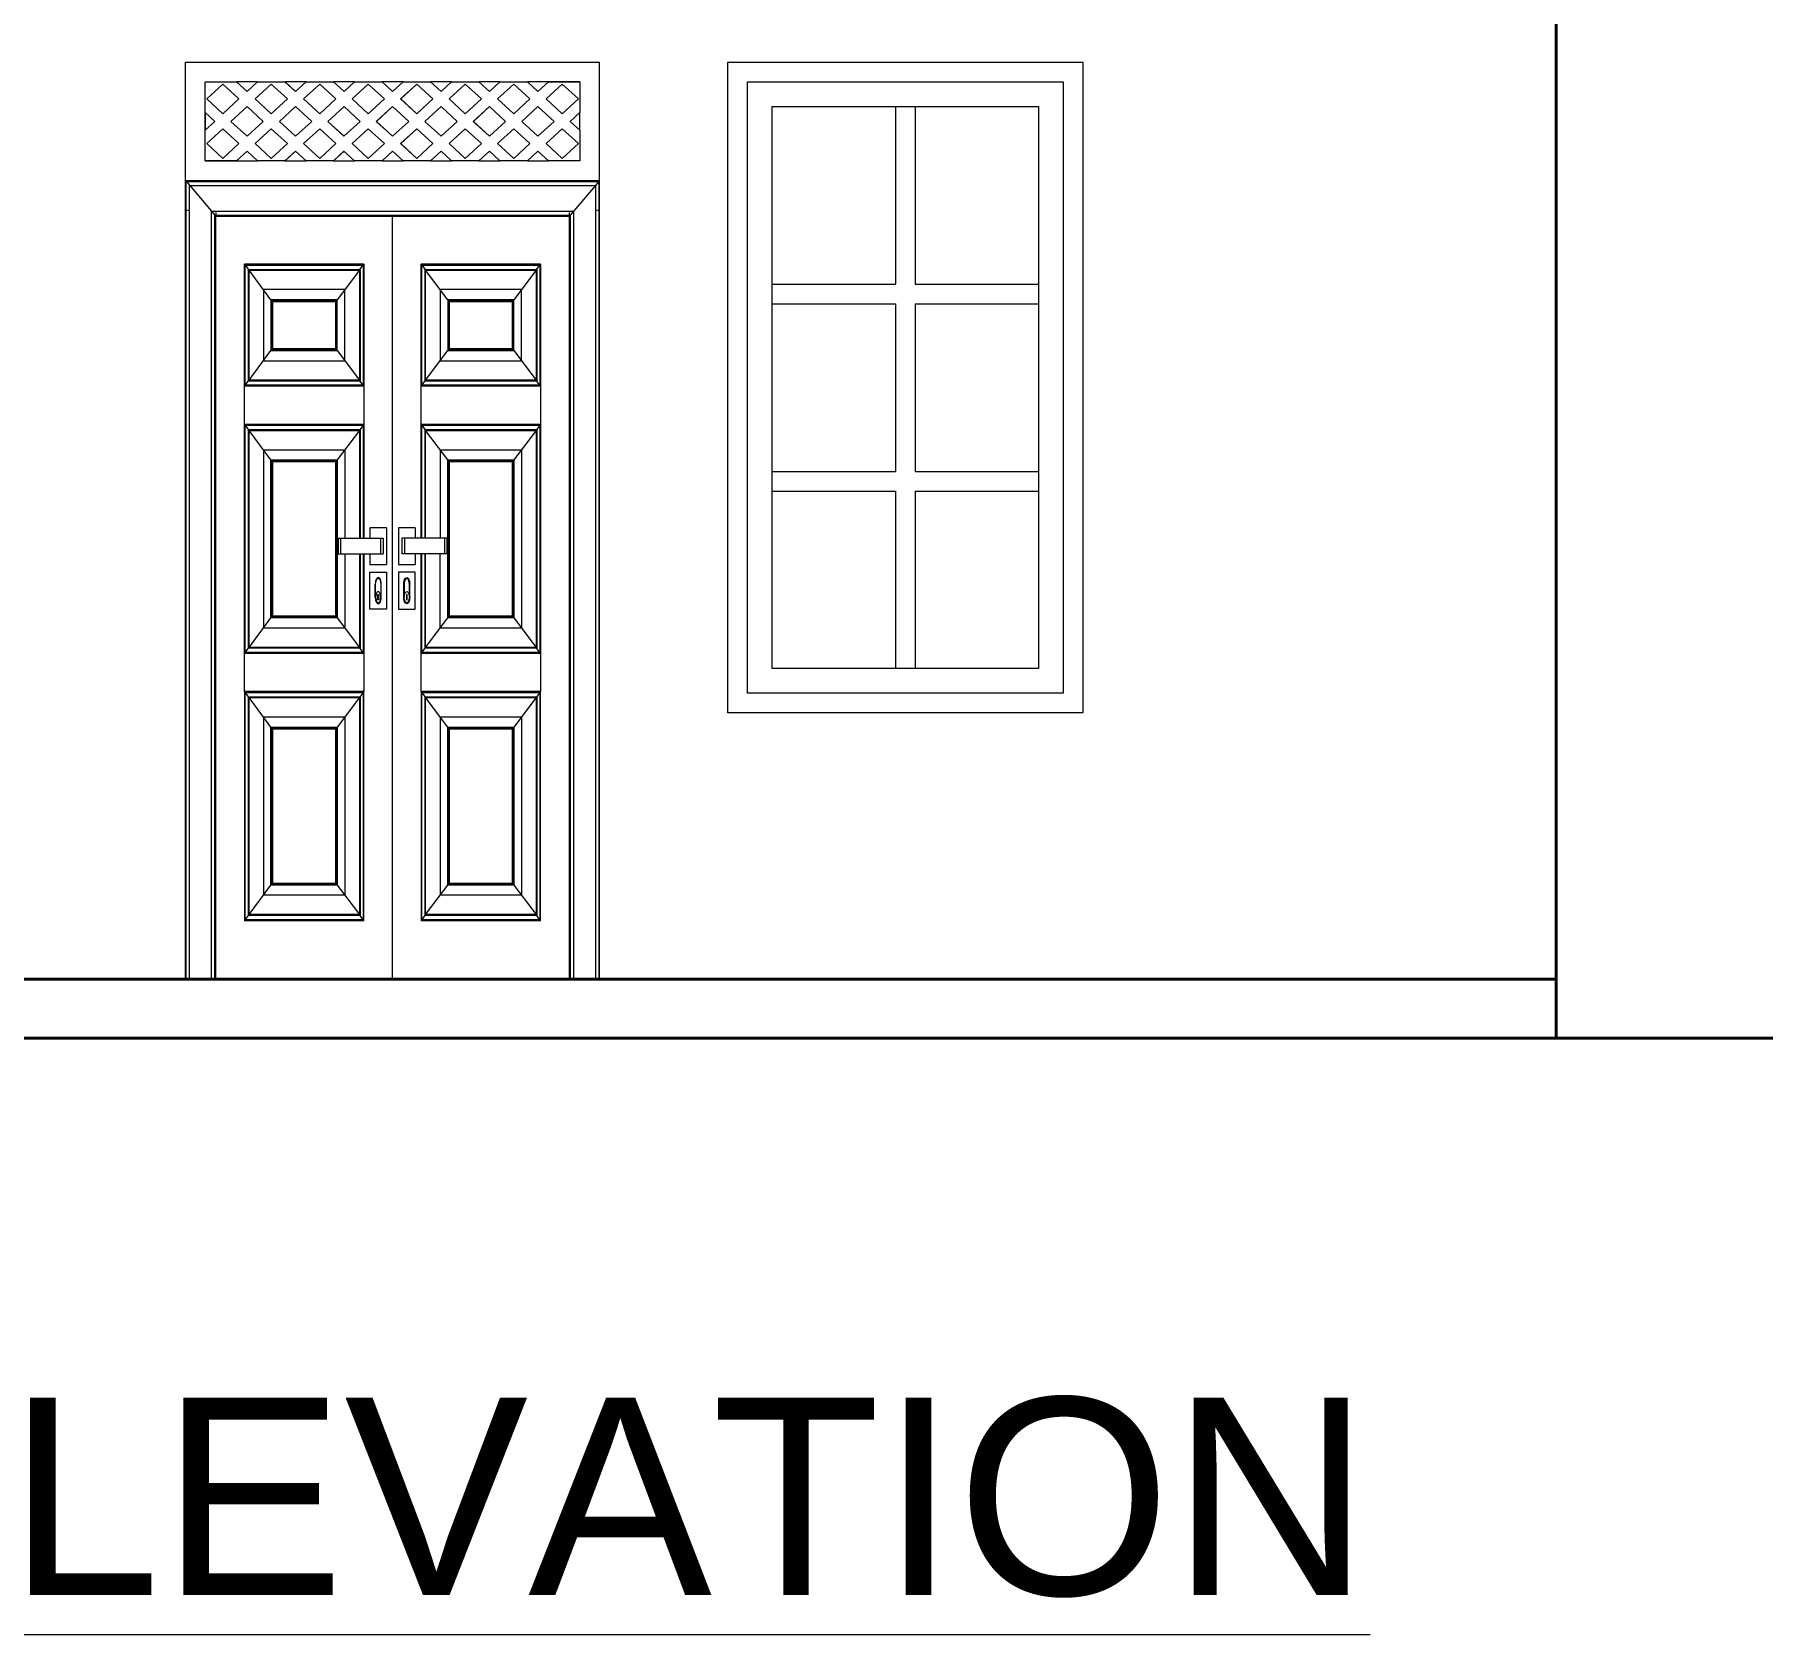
# Model space of a CAD drawing. Header units: inches. Extents: x 141029 to 166402, y -23568 to -18036.
# Drawn here: x 166135.3 to 166310.5, y -22582.4 to -22420.2 of the extents above; entities that cross this region are included whole.
import ezdxf

# ---------------------------------------------------------------- set-up
doc = ezdxf.new("R2010")
doc.units = ezdxf.units.IN
doc.header["$LTSCALE"] = 0.5
doc.header["$MEASUREMENT"] = 0
for name, color, linetype, lineweight in [('F-FURNITURE', 30, 'Continuous', 13), ('HACTH', 253, 'Continuous', 9), ('Text-100.w', 254, 'Continuous', 9), ('wall', 1, 'Continuous', 40), ('wall light', 6, 'Continuous', 25), ('window', 4, 'Continuous', 13)]:
    doc.layers.add(name, color=color, linetype=linetype, lineweight=lineweight)
doc.styles.add('arial', font='arial.ttf')

msp = doc.modelspace()

# ---------------------------------------------------------------- linework, layer by layer
at = {"layer": 'F-FURNITURE'}
for p, q in [((166150.6, -22515.97), (166150.6, -22422.97)), ((166150.6, -22422.97), (166192.6, -22422.97)), ((166192.6, -22515.97), (166192.6, -22422.97)), ((166152.6, -22428.07), (166152.6, -22424.97)), ((166152.6, -22424.97), (166155.79, -22424.97)), ((166152.76, -22426.7), (166154.4, -22425.19)), ((166152.76, -22426.7), (166154.4, -22425.2)), ((166154.4, -22425.19), (166156.03, -22426.7)), ((166156.85, -22425.95), (166155.79, -22424.97)), ((166155.79, -22424.97), (166155.79, -22424.97)), ((166156.86, -22425.95), (166155.79, -22424.97)), ((166157.92, -22424.97), (166155.79, -22424.97)), ((166157.92, -22424.97), (166156.85, -22425.95)), ((166157.67, -22426.7), (166159.31, -22425.19)), ((166157.68, -22426.7), (166159.31, -22425.2)), ((166157.92, -22424.97), (166160.7, -22424.97)), ((166159.31, -22425.19), (166160.95, -22426.7)), ((166161.77, -22425.95), (166160.7, -22424.97)), ((166160.7, -22424.97), (166160.71, -22424.97)), ((166161.77, -22425.95), (166160.71, -22424.97)), ((166162.83, -22424.97), (166160.71, -22424.97)), ((166162.83, -22424.97), (166161.77, -22425.95)), ((166162.59, -22426.7), (166164.23, -22425.19)), ((166162.59, -22426.7), (166164.23, -22425.2)), ((166162.83, -22424.97), (166165.62, -22424.97)), ((166164.23, -22425.19), (166165.87, -22426.7)), ((166166.69, -22425.95), (166165.62, -22424.97)), ((166165.62, -22424.97), (166165.63, -22424.97)), ((166166.69, -22425.95), (166165.63, -22424.97)), ((166167.75, -22424.97), (166165.63, -22424.97)), ((166167.75, -22424.97), (166166.69, -22425.95)), ((166167.5, -22426.7), (166169.14, -22425.19)), ((166167.51, -22426.7), (166169.15, -22425.2)), ((166167.75, -22424.97), (166170.54, -22424.97)), ((166169.14, -22425.19), (166170.78, -22426.7)), ((166171.6, -22425.95), (166170.54, -22424.97)), ((166170.54, -22424.97), (166170.54, -22424.97)), ((166171.6, -22425.95), (166170.54, -22424.97)), ((166172.67, -22424.97), (166170.54, -22424.97)), ((166172.67, -22424.97), (166171.6, -22425.95)), ((166172.42, -22426.7), (166174.06, -22425.19)), ((166172.43, -22426.7), (166174.06, -22425.2)), ((166172.67, -22424.97), (166175.45, -22424.97)), ((166174.06, -22425.19), (166175.7, -22426.7)), ((166176.52, -22425.95), (166175.45, -22424.97)), ((166175.45, -22424.97), (166175.46, -22424.97)), ((166176.52, -22425.95), (166175.46, -22424.97)), ((166177.58, -22424.97), (166175.46, -22424.97)), ((166177.58, -22424.97), (166176.52, -22425.95)), ((166177.34, -22426.7), (166178.98, -22425.19)), ((166177.34, -22426.7), (166178.98, -22425.2)), ((166177.58, -22424.97), (166180.37, -22424.97)), ((166178.98, -22425.19), (166180.61, -22426.7)), ((166181.43, -22425.95), (166180.37, -22424.97)), ((166181.44, -22425.95), (166180.37, -22424.97)), ((166180.37, -22424.97), (166180.37, -22424.97)), ((166182.5, -22424.97), (166180.37, -22424.97)), ((166182.5, -22424.97), (166181.43, -22425.95)), ((166182.25, -22426.7), (166183.89, -22425.2)), ((166182.26, -22426.7), (166183.89, -22425.2)), ((166182.5, -22424.97), (166185.28, -22424.97)), ((166183.89, -22425.2), (166185.53, -22426.7)), ((166186.35, -22425.95), (166185.28, -22424.97)), ((166185.28, -22424.97), (166185.29, -22424.97)), ((166186.35, -22425.95), (166185.29, -22424.97)), ((166187.41, -22424.97), (166185.29, -22424.97)), ((166187.41, -22424.97), (166186.35, -22425.95)), ((166187.17, -22426.7), (166188.81, -22425.2)), ((166187.17, -22426.7), (166188.81, -22425.2)), ((166187.41, -22424.97), (166187.42, -22424.97)), ((166187.42, -22424.97), (166190.6, -22424.97)), ((166190.6, -22424.97), (166187.42, -22424.97)), ((166188.81, -22425.2), (166190.45, -22426.7)), ((166190.6, -22424.97), (166190.6, -22428.07)), ((166190.6, -22424.97), (166190.6, -22424.97)), ((166154.4, -22428.21), (166152.76, -22426.7)), ((166152.76, -22426.7), (166152.76, -22426.7)), ((166154.4, -22428.21), (166152.76, -22426.7)), ((166156.03, -22426.7), (166154.4, -22428.21)), ((166155.21, -22428.97), (166156.85, -22427.46)), ((166155.22, -22428.97), (166156.86, -22427.46)), ((166156.85, -22427.46), (166158.49, -22428.97)), ((166159.31, -22428.21), (166157.67, -22426.7)), ((166157.67, -22426.7), (166157.68, -22426.7)), ((166159.31, -22428.21), (166157.68, -22426.7)), ((166160.95, -22426.7), (166159.31, -22428.21)), ((166160.13, -22428.97), (166161.77, -22427.46)), ((166160.14, -22428.97), (166161.77, -22427.46)), ((166161.77, -22427.46), (166163.41, -22428.97)), ((166164.23, -22428.21), (166162.59, -22426.7)), ((166164.23, -22428.21), (166162.59, -22426.7)), ((166162.59, -22426.7), (166162.59, -22426.7)), ((166165.87, -22426.7), (166164.23, -22428.21)), ((166165.05, -22428.97), (166166.69, -22427.46)), ((166165.05, -22428.97), (166166.69, -22427.46)), ((166166.69, -22427.46), (166168.32, -22428.97)), ((166169.14, -22428.21), (166167.5, -22426.7)), ((166167.5, -22426.7), (166167.51, -22426.7)), ((166169.15, -22428.21), (166167.51, -22426.7)), ((166170.78, -22426.7), (166169.14, -22428.21)), ((166169.96, -22428.97), (166171.6, -22427.46)), ((166169.97, -22428.97), (166171.6, -22427.46)), ((166171.6, -22427.46), (166173.24, -22428.97)), ((166174.06, -22428.21), (166172.42, -22426.7)), ((166172.42, -22426.7), (166172.43, -22426.7)), ((166174.06, -22428.21), (166172.43, -22426.7)), ((166175.7, -22426.7), (166174.06, -22428.21)), ((166174.88, -22428.97), (166176.52, -22427.46)), ((166174.88, -22428.97), (166176.52, -22427.46)), ((166176.52, -22427.46), (166178.16, -22428.97)), ((166178.97, -22428.21), (166177.34, -22426.7)), ((166178.98, -22428.21), (166177.34, -22426.7)), ((166177.34, -22426.7), (166177.34, -22426.7)), ((166180.61, -22426.7), (166178.97, -22428.21)), ((166179.79, -22428.97), (166181.43, -22427.46)), ((166179.8, -22428.97), (166181.44, -22427.46)), ((166181.43, -22427.46), (166183.07, -22428.97)), ((166183.89, -22428.21), (166182.25, -22426.7)), ((166182.25, -22426.7), (166182.26, -22426.7)), ((166183.89, -22428.21), (166182.26, -22426.7)), ((166185.53, -22426.7), (166183.89, -22428.21)), ((166184.71, -22428.97), (166186.35, -22427.46)), ((166184.72, -22428.97), (166186.35, -22427.46)), ((166186.35, -22427.46), (166187.99, -22428.97)), ((166188.81, -22428.21), (166187.17, -22426.7)), ((166187.17, -22426.7), (166187.17, -22426.7)), ((166188.81, -22428.21), (166187.17, -22426.7)), ((166190.45, -22426.7), (166188.81, -22428.21)), ((166152.6, -22432.96), (166152.6, -22428.07)), ((166152.6, -22428.07), (166153.58, -22428.97)), ((166153.58, -22428.97), (166152.6, -22429.86)), ((166152.62, -22428.09), (166152.62, -22429.84)), ((166156.85, -22430.47), (166155.21, -22428.97)), ((166155.21, -22428.97), (166155.22, -22428.97)), ((166156.86, -22430.47), (166155.22, -22428.97)), ((166158.49, -22428.97), (166156.85, -22430.47)), ((166161.77, -22430.47), (166160.13, -22428.97)), ((166160.13, -22428.97), (166160.14, -22428.97)), ((166161.77, -22430.47), (166160.14, -22428.97)), ((166163.41, -22428.97), (166161.77, -22430.47)), ((166166.68, -22430.48), (166165.05, -22428.97)), ((166165.05, -22428.97), (166165.05, -22428.97)), ((166166.69, -22430.47), (166165.05, -22428.97)), ((166168.32, -22428.97), (166166.68, -22430.48)), ((166171.6, -22430.48), (166169.96, -22428.97)), ((166169.96, -22428.97), (166169.97, -22428.97)), ((166171.6, -22430.47), (166169.97, -22428.97)), ((166173.24, -22428.97), (166171.6, -22430.48)), ((166176.52, -22430.48), (166174.88, -22428.97)), ((166174.88, -22428.97), (166174.88, -22428.97)), ((166176.52, -22430.47), (166174.88, -22428.97)), ((166178.16, -22428.97), (166176.52, -22430.48)), ((166181.43, -22430.48), (166179.79, -22428.97)), ((166179.79, -22428.97), (166179.8, -22428.97)), ((166181.44, -22430.47), (166179.8, -22428.97)), ((166183.07, -22428.97), (166181.43, -22430.48)), ((166186.35, -22430.48), (166184.71, -22428.97)), ((166184.71, -22428.97), (166184.72, -22428.97)), ((166186.35, -22430.47), (166184.72, -22428.97)), ((166187.99, -22428.97), (166186.35, -22430.48)), ((166189.63, -22428.97), (166190.6, -22428.07)), ((166189.63, -22428.97), (166190.6, -22428.08)), ((166190.6, -22429.87), (166189.63, -22428.97)), ((166190.6, -22429.86), (166189.63, -22428.97)), ((166189.63, -22428.97), (166189.63, -22428.97)), ((166190.6, -22428.08), (166190.6, -22428.07)), ((166190.6, -22429.86), (166190.6, -22428.08)), ((166152.76, -22431.23), (166154.4, -22429.72)), ((166152.76, -22431.23), (166154.4, -22429.72)), ((166154.39, -22432.74), (166152.76, -22431.23)), ((166154.4, -22432.73), (166152.76, -22431.23)), ((166152.76, -22431.23), (166152.76, -22431.23)), ((166156.03, -22431.23), (166154.39, -22432.74)), ((166154.4, -22429.72), (166156.03, -22431.23)), ((166157.67, -22431.23), (166159.31, -22429.72)), ((166159.31, -22432.74), (166157.67, -22431.23)), ((166157.67, -22431.23), (166157.68, -22431.23)), ((166157.68, -22431.23), (166159.31, -22429.72)), ((166159.31, -22432.74), (166157.68, -22431.23)), ((166159.31, -22429.72), (166160.95, -22431.23)), ((166160.95, -22431.23), (166159.31, -22432.74)), ((166162.59, -22431.23), (166164.23, -22429.72)), ((166162.59, -22431.23), (166164.23, -22429.72)), ((166164.23, -22432.74), (166162.59, -22431.23)), ((166164.23, -22432.74), (166162.59, -22431.23)), ((166162.59, -22431.23), (166162.59, -22431.23)), ((166164.23, -22429.72), (166165.87, -22431.23)), ((166165.87, -22431.23), (166164.23, -22432.74)), ((166167.5, -22431.23), (166169.14, -22429.72)), ((166169.14, -22432.74), (166167.5, -22431.23)), ((166167.5, -22431.23), (166167.51, -22431.23)), ((166167.51, -22431.23), (166169.15, -22429.72)), ((166169.15, -22432.74), (166167.51, -22431.23)), ((166169.14, -22429.72), (166170.78, -22431.23)), ((166170.78, -22431.23), (166169.14, -22432.74)), ((166172.42, -22431.23), (166174.06, -22429.72)), ((166174.06, -22432.74), (166172.42, -22431.23)), ((166172.42, -22431.23), (166172.43, -22431.23)), ((166172.43, -22431.23), (166174.06, -22429.72)), ((166174.06, -22432.74), (166172.43, -22431.23)), ((166174.06, -22429.72), (166175.7, -22431.23)), ((166175.7, -22431.23), (166174.06, -22432.74)), ((166177.34, -22431.23), (166178.97, -22429.72)), ((166177.34, -22431.23), (166178.98, -22429.72)), ((166178.97, -22432.74), (166177.34, -22431.23)), ((166177.34, -22431.23), (166177.34, -22431.23)), ((166178.98, -22432.74), (166177.34, -22431.23)), ((166178.97, -22429.72), (166180.61, -22431.23)), ((166180.61, -22431.23), (166178.97, -22432.74)), ((166182.25, -22431.23), (166183.89, -22429.72)), ((166183.89, -22432.74), (166182.25, -22431.23)), ((166182.25, -22431.23), (166182.26, -22431.23)), ((166182.26, -22431.23), (166183.89, -22429.72)), ((166183.89, -22432.74), (166182.26, -22431.23)), ((166183.89, -22429.72), (166185.53, -22431.23)), ((166185.53, -22431.23), (166183.89, -22432.74)), ((166187.17, -22431.23), (166188.81, -22429.72)), ((166187.17, -22431.23), (166188.81, -22429.72)), ((166188.81, -22432.74), (166187.17, -22431.23)), ((166188.81, -22432.74), (166187.17, -22431.23)), ((166187.17, -22431.23), (166187.17, -22431.23)), ((166188.81, -22429.72), (166190.45, -22431.23)), ((166190.45, -22431.23), (166188.81, -22432.74)), ((166190.6, -22429.87), (166190.6, -22429.86)), ((166190.6, -22429.87), (166190.6, -22432.97)), ((166152.6, -22432.96), (166152.6, -22432.97)), ((166155.79, -22432.96), (166152.6, -22432.96)), ((166152.6, -22432.97), (166152.62, -22432.97)), ((166152.62, -22432.96), (166152.62, -22432.97)), ((166152.62, -22432.97), (166155.79, -22432.96)), ((166155.79, -22432.96), (166156.85, -22431.98)), ((166155.79, -22432.96), (166156.86, -22431.99)), ((166155.79, -22432.96), (166155.79, -22432.96)), ((166155.79, -22432.96), (166157.92, -22432.96)), ((166156.85, -22431.98), (166157.92, -22432.96)), ((166160.7, -22432.96), (166157.92, -22432.96)), ((166160.7, -22432.96), (166161.77, -22431.98)), ((166160.7, -22432.96), (166160.71, -22432.96)), ((166160.71, -22432.96), (166161.77, -22431.99)), ((166160.71, -22432.96), (166162.83, -22432.96)), ((166161.77, -22431.98), (166162.83, -22432.96)), ((166165.62, -22432.96), (166162.83, -22432.96)), ((166165.62, -22432.96), (166166.68, -22431.98)), ((166165.63, -22432.96), (166165.62, -22432.96)), ((166165.63, -22432.96), (166166.69, -22431.99)), ((166165.63, -22432.96), (166167.75, -22432.97)), ((166166.68, -22431.98), (166167.75, -22432.97)), ((166170.54, -22432.97), (166167.75, -22432.97)), ((166170.54, -22432.97), (166171.6, -22431.98)), ((166170.54, -22432.97), (166171.6, -22431.99)), ((166170.54, -22432.97), (166170.54, -22432.97)), ((166170.54, -22432.97), (166172.67, -22432.97)), ((166171.6, -22431.98), (166172.67, -22432.97)), ((166175.45, -22432.97), (166172.67, -22432.97)), ((166175.45, -22432.97), (166176.52, -22431.98)), ((166175.46, -22432.97), (166175.45, -22432.97)), ((166175.46, -22432.97), (166176.52, -22431.99)), ((166175.46, -22432.97), (166177.58, -22432.97)), ((166176.52, -22431.98), (166177.58, -22432.97)), ((166180.37, -22432.97), (166177.58, -22432.97)), ((166180.37, -22432.97), (166181.43, -22431.98)), ((166180.37, -22432.97), (166181.44, -22431.99)), ((166180.37, -22432.97), (166180.37, -22432.97)), ((166180.37, -22432.97), (166182.5, -22432.97)), ((166181.43, -22431.98), (166182.5, -22432.97)), ((166185.28, -22432.97), (166182.5, -22432.97)), ((166185.28, -22432.97), (166186.35, -22431.99)), ((166185.29, -22432.97), (166185.28, -22432.97)), ((166185.29, -22432.97), (166186.35, -22431.99)), ((166185.29, -22432.97), (166187.41, -22432.97)), ((166186.35, -22431.99), (166187.41, -22432.97)), ((166190.6, -22432.97), (166187.41, -22432.97)), ((166150.6, -22434.97), (166192.6, -22434.97)), ((166150.67, -22515.97), (166150.67, -22435.04)), ((166150.67, -22435.04), (166192.54, -22435.04)), ((166150.67, -22435.04), (166153.6, -22438.47)), ((166150.69, -22435.07), (166192.52, -22435.07)), ((166150.69, -22437.97), (166150.69, -22435.07)), ((166151.03, -22515.97), (166151.03, -22435.47)), ((166151.03, -22435.47), (166192.17, -22435.47)), ((166192.54, -22435.04), (166189.6, -22438.47)), ((166192.17, -22435.47), (166192.17, -22515.97)), ((166192.52, -22435.07), (166192.52, -22515.97)), ((166192.54, -22435.04), (166192.54, -22515.97)), ((166150.69, -22437.97), (166150.74, -22437.97)), ((166150.69, -22515.97), (166150.69, -22437.97)), ((166150.78, -22437.97), (166150.83, -22437.97)), ((166150.88, -22437.97), (166150.98, -22437.97)), ((166153.26, -22515.97), (166153.26, -22438.07)), ((166153.26, -22438.07), (166189.94, -22438.07)), ((166153.69, -22438.07), (166153.69, -22438.12)), ((166153.69, -22438.17), (166153.69, -22438.22)), ((166153.69, -22438.27), (166153.69, -22438.35)), ((166153.69, -22438.38), (166153.69, -22438.47)), ((166189.52, -22438.07), (166189.52, -22438.12)), ((166189.52, -22438.17), (166189.52, -22438.22)), ((166189.52, -22438.27), (166189.52, -22438.35)), ((166189.52, -22438.38), (166189.52, -22438.47)), ((166189.94, -22438.07), (166189.94, -22515.97)), ((166192.17, -22437.97), (166192.27, -22437.97)), ((166192.32, -22437.97), (166192.37, -22437.97)), ((166192.42, -22437.97), (166192.49, -22437.97)), ((166153.6, -22515.97), (166153.6, -22438.47)), ((166153.6, -22438.47), (166189.6, -22438.47)), ((166153.69, -22515.97), (166153.69, -22438.57)), ((166153.69, -22438.57), (166189.52, -22438.57)), ((166171.6, -22515.97), (166171.6, -22438.57)), ((166189.52, -22438.57), (166189.52, -22515.97)), ((166189.6, -22438.47), (166189.6, -22515.97)), ((166156.58, -22482.94), (166156.58, -22443.46)), ((166168.71, -22443.46), (166156.58, -22443.46)), ((166156.66, -22455.73), (166156.66, -22443.57)), ((166156.66, -22443.57), (166168.63, -22443.57)), ((166156.66, -22443.57), (166156.99, -22444.01)), ((166168.3, -22444.01), (166168.63, -22443.57)), ((166168.63, -22443.57), (166168.63, -22455.73)), ((166168.71, -22443.46), (166168.71, -22471.24)), ((166174.5, -22471.24), (166174.5, -22443.46)), ((166186.62, -22443.46), (166174.5, -22443.46)), ((166174.57, -22455.73), (166174.57, -22443.57)), ((166174.57, -22443.57), (166186.54, -22443.57)), ((166174.57, -22443.57), (166174.9, -22444.01)), ((166186.21, -22444.01), (166186.54, -22443.57)), ((166186.54, -22443.57), (166186.54, -22455.73)), ((166186.62, -22443.46), (166186.62, -22482.94)), ((166156.99, -22455.29), (166156.99, -22444.01)), ((166156.99, -22444.01), (166168.3, -22444.01)), ((166157.05, -22455.21), (166157.05, -22444.08)), ((166157.05, -22444.08), (166168.24, -22444.08)), ((166159.28, -22447.07), (166157.05, -22444.08)), ((166168.24, -22444.08), (166166, -22447.07)), ((166168.24, -22444.08), (166168.24, -22455.21)), ((166168.3, -22444.01), (166168.3, -22455.29)), ((166168.32, -22443.98), (166168.32, -22455.32)), ((166174.9, -22455.29), (166174.9, -22444.01)), ((166174.9, -22444.01), (166186.21, -22444.01)), ((166174.96, -22455.21), (166174.96, -22444.08)), ((166174.96, -22444.08), (166186.16, -22444.08)), ((166177.2, -22447.07), (166174.96, -22444.08)), ((166186.16, -22444.08), (166183.92, -22447.07)), ((166186.16, -22444.08), (166186.16, -22455.21)), ((166186.21, -22444.01), (166186.21, -22455.29)), ((166186.23, -22443.98), (166186.23, -22455.32)), ((166166.77, -22446.04), (166158.51, -22446.04)), ((166158.51, -22446.04), (166158.51, -22453.25)), ((166166, -22447.07), (166159.28, -22447.07)), ((166159.28, -22447.07), (166159.28, -22452.22)), ((166159.36, -22447.17), (166159.36, -22452.12)), ((166165.93, -22447.17), (166159.36, -22447.17)), ((166165.93, -22452.12), (166165.93, -22447.17)), ((166166, -22452.22), (166166, -22447.07)), ((166166.77, -22453.25), (166166.77, -22446.04)), ((166184.69, -22446.04), (166176.43, -22446.04)), ((166176.43, -22446.04), (166176.43, -22453.25)), ((166183.92, -22447.07), (166177.2, -22447.07)), ((166177.2, -22447.07), (166177.2, -22452.22)), ((166177.28, -22447.17), (166177.28, -22452.12)), ((166183.84, -22447.17), (166177.28, -22447.17)), ((166183.84, -22452.12), (166183.84, -22447.17)), ((166183.92, -22452.22), (166183.92, -22447.07)), ((166184.69, -22453.25), (166184.69, -22446.04)), ((166159.44, -22447.28), (166159.44, -22452.02)), ((166165.85, -22447.28), (166159.44, -22447.28)), ((166165.85, -22452.02), (166165.85, -22447.28)), ((166177.35, -22447.28), (166177.35, -22452.02)), ((166183.76, -22447.28), (166177.35, -22447.28)), ((166183.76, -22452.02), (166183.76, -22447.28)), ((166157.05, -22455.21), (166159.28, -22452.22)), ((166159.28, -22452.22), (166166, -22452.22)), ((166159.36, -22452.12), (166165.93, -22452.12)), ((166159.44, -22452.02), (166165.85, -22452.02)), ((166166, -22452.22), (166168.24, -22455.21)), ((166174.96, -22455.21), (166177.2, -22452.22)), ((166177.2, -22452.22), (166183.92, -22452.22)), ((166177.28, -22452.12), (166183.84, -22452.12)), ((166177.35, -22452.02), (166183.76, -22452.02)), ((166183.92, -22452.22), (166186.16, -22455.21)), ((166158.51, -22453.25), (166166.77, -22453.25)), ((166176.43, -22453.25), (166184.69, -22453.25)), ((166168.71, -22455.83), (166156.58, -22455.83)), ((166156.66, -22455.73), (166156.99, -22455.29)), ((166168.63, -22455.73), (166156.66, -22455.73)), ((166168.32, -22455.32), (166156.97, -22455.32)), ((166168.3, -22455.29), (166156.99, -22455.29)), ((166168.24, -22455.21), (166157.05, -22455.21)), ((166168.63, -22455.73), (166168.3, -22455.29)), ((166186.62, -22455.83), (166174.5, -22455.83)), ((166174.57, -22455.73), (166174.9, -22455.29)), ((166186.54, -22455.73), (166174.57, -22455.73)), ((166186.23, -22455.32), (166174.88, -22455.32)), ((166186.21, -22455.29), (166174.9, -22455.29)), ((166186.16, -22455.21), (166174.96, -22455.21)), ((166186.54, -22455.73), (166186.21, -22455.29)), ((166168.71, -22459.7), (166156.58, -22459.7)), ((166156.66, -22482.83), (166156.66, -22459.8)), ((166156.66, -22459.8), (166168.63, -22459.8)), ((166156.66, -22459.8), (166156.97, -22460.21)), ((166156.97, -22460.21), (166168.32, -22460.21)), ((166156.97, -22460.21), (166156.99, -22460.24)), ((166156.99, -22482.4), (166156.99, -22460.24)), ((166156.99, -22460.24), (166168.3, -22460.24)), ((166159.28, -22463.3), (166157.05, -22460.32)), ((166157.05, -22482.32), (166157.05, -22460.32)), ((166157.05, -22460.32), (166168.24, -22460.32)), ((166168.24, -22460.32), (166166, -22463.3)), ((166168.24, -22460.32), (166168.24, -22471.24)), ((166168.32, -22460.21), (166168.3, -22460.24)), ((166168.3, -22460.24), (166168.3, -22471.24)), ((166168.63, -22459.8), (166168.32, -22460.21)), ((166168.32, -22460.21), (166168.32, -22471.24)), ((166168.63, -22459.8), (166168.63, -22471.24)), ((166186.62, -22459.7), (166174.5, -22459.7)), ((166174.57, -22471.24), (166174.57, -22459.8)), ((166174.57, -22459.8), (166186.54, -22459.8)), ((166174.57, -22459.8), (166174.88, -22460.21)), ((166174.88, -22460.21), (166186.23, -22460.21)), ((166174.88, -22460.21), (166174.9, -22460.24)), ((166174.9, -22471.24), (166174.9, -22460.24)), ((166174.9, -22460.24), (166186.22, -22460.24)), ((166177.2, -22463.3), (166174.96, -22460.32)), ((166174.96, -22471.24), (166174.96, -22460.32)), ((166174.96, -22460.32), (166186.16, -22460.32)), ((166186.16, -22460.32), (166183.92, -22463.3)), ((166186.16, -22460.32), (166186.16, -22482.32)), ((166186.23, -22460.21), (166186.22, -22460.24)), ((166186.22, -22460.24), (166186.22, -22482.4)), ((166186.54, -22459.8), (166186.23, -22460.21)), ((166186.23, -22460.21), (166186.23, -22482.42)), ((166186.54, -22459.8), (166186.54, -22482.83)), ((166158.51, -22462.27), (166166.77, -22462.27)), ((166158.51, -22462.27), (166158.51, -22480.36)), ((166166.77, -22462.27), (166166.77, -22471.24)), ((166176.43, -22462.27), (166184.69, -22462.27)), ((166176.43, -22462.27), (166176.43, -22471.24)), ((166184.69, -22462.27), (166184.69, -22480.36)), ((166159.28, -22463.3), (166166, -22463.3)), ((166159.28, -22479.33), (166159.28, -22463.3)), ((166165.93, -22463.41), (166159.36, -22463.41)), ((166159.36, -22463.41), (166159.36, -22479.22)), ((166165.85, -22463.51), (166159.44, -22463.51)), ((166159.44, -22463.51), (166159.44, -22479.12)), ((166165.85, -22479.12), (166165.85, -22463.51)), ((166165.93, -22479.22), (166165.93, -22463.41)), ((166166, -22463.3), (166166, -22479.33)), ((166177.2, -22463.3), (166183.92, -22463.3)), ((166177.2, -22479.33), (166177.2, -22463.3)), ((166183.84, -22463.41), (166177.28, -22463.41)), ((166177.28, -22463.41), (166177.28, -22479.22)), ((166183.76, -22463.51), (166177.35, -22463.51)), ((166177.35, -22463.51), (166177.35, -22479.12)), ((166183.76, -22479.12), (166183.76, -22463.51)), ((166183.84, -22479.22), (166183.84, -22463.41)), ((166183.92, -22463.3), (166183.92, -22479.33)), ((166166.08, -22471.24), (166166.08, -22472.84)), ((166166.08, -22471.24), (166170.64, -22471.24)), ((166166.32, -22471.24), (166166.32, -22472.84)), ((166169.3, -22470.18), (166169.3, -22471.24)), ((166171, -22470.18), (166169.3, -22470.18)), ((166170.4, -22471.24), (166170.4, -22472.84)), ((166170.64, -22471.24), (166170.64, -22472.84)), ((166171, -22470.18), (166171, -22473.9)), ((166173.9, -22470.18), (166172.2, -22470.18)), ((166172.2, -22470.18), (166172.2, -22473.9)), ((166172.56, -22471.24), (166172.56, -22472.84)), ((166177.12, -22471.24), (166172.56, -22471.24)), ((166172.81, -22471.24), (166172.81, -22472.84)), ((166173.9, -22470.18), (166173.9, -22471.24)), ((166176.88, -22471.24), (166176.88, -22472.84)), ((166177.12, -22471.24), (166177.12, -22472.84)), ((166166.08, -22472.84), (166170.64, -22472.84)), ((166166.77, -22472.84), (166166.77, -22480.36)), ((166168.24, -22472.84), (166168.24, -22482.32)), ((166168.3, -22472.84), (166168.3, -22482.4)), ((166168.32, -22472.84), (166168.32, -22482.42)), ((166168.63, -22472.84), (166168.63, -22482.83)), ((166168.71, -22472.84), (166168.71, -22482.94)), ((166169.3, -22472.84), (166169.3, -22473.9)), ((166177.12, -22472.84), (166172.56, -22472.84)), ((166173.9, -22472.84), (166173.9, -22473.9)), ((166174.5, -22482.94), (166174.5, -22472.84)), ((166174.57, -22482.83), (166174.57, -22472.84)), ((166174.9, -22482.4), (166174.9, -22472.84)), ((166174.96, -22482.32), (166174.96, -22472.84)), ((166176.43, -22480.36), (166176.43, -22472.84)), ((166169.3, -22473.9), (166171, -22473.9)), ((166169.3, -22474.7), (166171, -22474.7)), ((166169.3, -22478.43), (166169.3, -22474.7)), ((166170.15, -22475.23), (166170.07, -22475.26)), ((166170.23, -22475.26), (166170.15, -22475.23)), ((166171, -22474.7), (166171, -22478.43)), ((166172.2, -22473.9), (166173.9, -22473.9)), ((166172.2, -22474.7), (166172.2, -22478.43)), ((166173.9, -22474.7), (166172.2, -22474.7)), ((166172.97, -22475.26), (166173.05, -22475.23)), ((166173.05, -22475.23), (166173.13, -22475.26)), ((166173.9, -22478.43), (166173.9, -22474.7)), ((166169.86, -22475.73), (166169.85, -22475.9)), ((166169.85, -22477.23), (166169.85, -22475.9)), ((166169.89, -22475.57), (166169.86, -22475.73)), ((166169.94, -22475.43), (166169.89, -22475.57)), ((166169.89, -22475.91), (166169.9, -22475.75)), ((166169.89, -22477.22), (166169.89, -22475.91)), ((166169.9, -22475.75), (166169.93, -22475.62)), ((166169.93, -22476.95), (166169.9, -22477.09)), ((166169.93, -22475.62), (166169.97, -22475.5)), ((166169.97, -22476.83), (166169.93, -22476.95)), ((166170, -22475.32), (166169.94, -22475.43)), ((166169.97, -22475.5), (166170.02, -22475.41)), ((166170.02, -22476.74), (166169.97, -22476.83)), ((166170.07, -22475.26), (166170, -22475.32)), ((166170.02, -22475.41), (166170.09, -22475.35)), ((166170.08, -22476.68), (166170.02, -22476.74)), ((166170.15, -22476.66), (166170.08, -22476.68)), ((166170.09, -22475.35), (166170.15, -22475.33)), ((166170.12, -22476.96), (166170.18, -22476.96)), ((166170.12, -22477.5), (166170.12, -22476.96)), ((166170.15, -22475.33), (166170.22, -22475.35)), ((166170.22, -22476.68), (166170.15, -22476.66)), ((166170.18, -22476.96), (166170.18, -22477.5)), ((166170.22, -22475.35), (166170.28, -22475.41)), ((166170.28, -22476.74), (166170.22, -22476.68)), ((166170.31, -22475.32), (166170.23, -22475.26)), ((166170.28, -22475.41), (166170.34, -22475.5)), ((166170.33, -22476.82), (166170.28, -22476.74)), ((166170.37, -22475.43), (166170.31, -22475.32)), ((166170.38, -22476.94), (166170.33, -22476.82)), ((166170.34, -22475.5), (166170.38, -22475.62)), ((166170.42, -22475.57), (166170.37, -22475.43)), ((166170.38, -22475.62), (166170.4, -22475.75)), ((166170.4, -22477.08), (166170.38, -22476.94)), ((166170.4, -22475.75), (166170.41, -22475.91)), ((166170.41, -22475.91), (166170.41, -22477.22)), ((166170.45, -22475.73), (166170.42, -22475.57)), ((166170.46, -22475.9), (166170.45, -22475.73)), ((166170.46, -22477.23), (166170.46, -22475.9)), ((166172.74, -22475.9), (166172.76, -22475.73)), ((166172.74, -22477.23), (166172.74, -22475.9)), ((166172.76, -22475.73), (166172.79, -22475.57)), ((166172.79, -22475.57), (166172.83, -22475.43)), ((166172.8, -22475.75), (166172.79, -22475.91)), ((166172.79, -22475.91), (166172.79, -22477.22)), ((166172.83, -22475.62), (166172.8, -22475.75)), ((166172.8, -22477.08), (166172.83, -22476.94)), ((166172.83, -22475.43), (166172.9, -22475.32)), ((166172.87, -22475.5), (166172.83, -22475.62)), ((166172.83, -22476.94), (166172.87, -22476.82)), ((166172.92, -22475.41), (166172.87, -22475.5)), ((166172.87, -22476.82), (166172.92, -22476.74)), ((166172.9, -22475.32), (166172.97, -22475.26)), ((166172.98, -22475.35), (166172.92, -22475.41)), ((166172.92, -22476.74), (166172.98, -22476.68)), ((166173.05, -22475.33), (166172.98, -22475.35)), ((166172.98, -22476.68), (166173.05, -22476.66)), ((166173.02, -22476.96), (166173.02, -22477.5)), ((166173.08, -22476.96), (166173.02, -22476.96)), ((166173.12, -22475.35), (166173.05, -22475.33)), ((166173.05, -22476.66), (166173.12, -22476.68)), ((166173.08, -22477.5), (166173.08, -22476.96)), ((166173.18, -22475.41), (166173.12, -22475.35)), ((166173.12, -22476.68), (166173.18, -22476.74)), ((166173.13, -22475.26), (166173.2, -22475.32)), ((166173.23, -22475.5), (166173.18, -22475.41)), ((166173.18, -22476.74), (166173.23, -22476.83)), ((166173.2, -22475.32), (166173.26, -22475.43)), ((166173.27, -22475.62), (166173.23, -22475.5)), ((166173.23, -22476.83), (166173.27, -22476.95)), ((166173.26, -22475.43), (166173.31, -22475.57)), ((166173.3, -22475.75), (166173.27, -22475.62)), ((166173.27, -22476.95), (166173.3, -22477.09)), ((166173.31, -22475.91), (166173.3, -22475.75)), ((166173.31, -22475.57), (166173.34, -22475.73)), ((166173.31, -22477.22), (166173.31, -22475.91)), ((166173.34, -22475.73), (166173.35, -22475.9)), ((166173.35, -22477.23), (166173.35, -22475.9)), ((166171, -22478.43), (166169.3, -22478.43)), ((166169.85, -22477.23), (166169.86, -22477.4)), ((166169.86, -22477.4), (166169.89, -22477.56)), ((166169.9, -22477.09), (166169.89, -22477.22)), ((166169.89, -22477.22), (166169.9, -22477.23)), ((166169.9, -22477.23), (166169.89, -22477.24)), ((166169.89, -22477.24), (166169.9, -22477.38)), ((166169.89, -22477.56), (166169.94, -22477.7)), ((166169.9, -22477.38), (166169.9, -22477.38)), ((166169.9, -22477.38), (166169.93, -22477.51)), ((166169.93, -22477.51), (166169.93, -22477.52)), ((166169.93, -22477.52), (166169.97, -22477.63)), ((166169.94, -22477.7), (166170, -22477.81)), ((166169.97, -22477.63), (166169.97, -22477.63)), ((166169.97, -22477.63), (166170.02, -22477.72)), ((166170, -22477.81), (166170.07, -22477.87)), ((166170.02, -22477.72), (166170.03, -22477.72)), ((166170.03, -22477.72), (166170.09, -22477.77)), ((166170.07, -22477.87), (166170.15, -22477.89)), ((166170.09, -22477.77), (166170.09, -22477.78)), ((166170.09, -22477.78), (166170.15, -22477.79)), ((166170.18, -22477.5), (166170.12, -22477.5)), ((166170.15, -22477.79), (166170.16, -22477.79)), ((166170.15, -22477.89), (166170.23, -22477.87)), ((166170.16, -22477.79), (166170.22, -22477.77)), ((166170.22, -22477.77), (166170.28, -22477.72)), ((166170.22, -22477.77), (166170.22, -22477.77)), ((166170.23, -22477.87), (166170.31, -22477.81)), ((166170.28, -22477.72), (166170.29, -22477.72)), ((166170.29, -22477.72), (166170.34, -22477.63)), ((166170.31, -22477.81), (166170.37, -22477.7)), ((166170.34, -22477.62), (166170.38, -22477.51)), ((166170.34, -22477.63), (166170.34, -22477.62)), ((166170.37, -22477.7), (166170.42, -22477.56)), ((166170.38, -22477.51), (166170.4, -22477.38)), ((166170.38, -22477.51), (166170.38, -22477.51)), ((166170.41, -22477.22), (166170.4, -22477.08)), ((166170.4, -22477.37), (166170.41, -22477.22)), ((166170.4, -22477.38), (166170.4, -22477.37)), ((166170.42, -22477.56), (166170.45, -22477.4)), ((166170.45, -22477.4), (166170.46, -22477.23)), ((166172.2, -22478.43), (166173.9, -22478.43)), ((166172.76, -22477.4), (166172.74, -22477.23)), ((166172.79, -22477.56), (166172.76, -22477.4)), ((166172.79, -22477.22), (166172.8, -22477.08)), ((166172.8, -22477.37), (166172.79, -22477.22)), ((166172.83, -22477.7), (166172.79, -22477.56)), ((166172.8, -22477.38), (166172.8, -22477.37)), ((166172.82, -22477.51), (166172.8, -22477.38)), ((166172.83, -22477.51), (166172.82, -22477.51)), ((166172.86, -22477.62), (166172.83, -22477.51)), ((166172.9, -22477.81), (166172.83, -22477.7)), ((166172.87, -22477.63), (166172.86, -22477.62)), ((166172.92, -22477.72), (166172.87, -22477.63)), ((166172.97, -22477.87), (166172.9, -22477.81)), ((166172.92, -22477.72), (166172.92, -22477.72)), ((166172.98, -22477.77), (166172.92, -22477.72)), ((166173.05, -22477.89), (166172.97, -22477.87)), ((166173.05, -22477.79), (166172.98, -22477.77)), ((166172.98, -22477.77), (166172.98, -22477.77)), ((166173.02, -22477.5), (166173.08, -22477.5)), ((166173.11, -22477.78), (166173.05, -22477.79)), ((166173.05, -22477.79), (166173.05, -22477.79)), ((166173.13, -22477.87), (166173.05, -22477.89)), ((166173.12, -22477.77), (166173.11, -22477.78)), ((166173.18, -22477.72), (166173.12, -22477.77)), ((166173.2, -22477.81), (166173.13, -22477.87)), ((166173.23, -22477.63), (166173.18, -22477.72)), ((166173.18, -22477.72), (166173.18, -22477.72)), ((166173.26, -22477.7), (166173.2, -22477.81)), ((166173.27, -22477.52), (166173.23, -22477.63)), ((166173.23, -22477.63), (166173.23, -22477.63)), ((166173.31, -22477.56), (166173.26, -22477.7)), ((166173.3, -22477.38), (166173.27, -22477.51)), ((166173.27, -22477.51), (166173.27, -22477.52)), ((166173.3, -22477.09), (166173.31, -22477.22)), ((166173.31, -22477.24), (166173.3, -22477.38)), ((166173.3, -22477.38), (166173.3, -22477.38)), ((166173.31, -22477.22), (166173.31, -22477.23)), ((166173.31, -22477.23), (166173.31, -22477.24)), ((166173.34, -22477.4), (166173.31, -22477.56)), ((166173.35, -22477.23), (166173.34, -22477.4)), ((166157.05, -22482.32), (166159.28, -22479.33)), ((166166.77, -22480.36), (166158.51, -22480.36)), ((166166, -22479.33), (166159.28, -22479.33)), ((166159.36, -22479.22), (166165.93, -22479.22)), ((166159.44, -22479.12), (166165.85, -22479.12)), ((166166, -22479.33), (166168.24, -22482.32)), ((166174.96, -22482.32), (166177.2, -22479.33)), ((166184.69, -22480.36), (166176.43, -22480.36)), ((166183.92, -22479.33), (166177.2, -22479.33)), ((166177.28, -22479.22), (166183.84, -22479.22)), ((166177.35, -22479.12), (166183.76, -22479.12)), ((166183.92, -22479.33), (166186.16, -22482.32)), ((166156.58, -22486.8), (166156.58, -22482.94)), ((166168.71, -22482.94), (166156.58, -22482.94)), ((166156.66, -22482.83), (166156.99, -22482.4)), ((166168.63, -22482.83), (166156.66, -22482.83)), ((166168.3, -22482.4), (166156.99, -22482.4)), ((166168.24, -22482.32), (166157.05, -22482.32)), ((166168.32, -22482.42), (166168.3, -22482.4)), ((166168.63, -22482.83), (166168.32, -22482.42)), ((166168.71, -22482.94), (166168.71, -22486.8)), ((166174.5, -22486.8), (166174.5, -22482.94)), ((166186.62, -22482.94), (166174.5, -22482.94)), ((166174.57, -22482.83), (166174.9, -22482.4)), ((166186.54, -22482.83), (166174.57, -22482.83)), ((166186.22, -22482.4), (166174.9, -22482.4)), ((166186.16, -22482.32), (166174.96, -22482.32)), ((166186.23, -22482.42), (166186.22, -22482.4)), ((166186.54, -22482.83), (166186.23, -22482.42)), ((166186.62, -22482.94), (166186.62, -22486.8)), ((166156.58, -22486.8), (166156.58, -22510.04)), ((166168.71, -22486.8), (166156.58, -22486.8)), ((166156.66, -22509.94), (166156.66, -22486.9)), ((166156.66, -22486.9), (166168.63, -22486.9)), ((166156.66, -22486.9), (166156.97, -22487.32)), ((166156.97, -22487.32), (166168.32, -22487.32)), ((166156.97, -22487.32), (166156.99, -22487.34)), ((166156.99, -22509.5), (166156.99, -22487.34)), ((166156.99, -22487.34), (166168.3, -22487.34)), ((166159.28, -22490.41), (166157.05, -22487.42)), ((166157.05, -22509.42), (166157.05, -22487.42)), ((166157.05, -22487.42), (166168.24, -22487.42)), ((166168.24, -22487.42), (166166, -22490.41)), ((166168.24, -22487.42), (166168.24, -22509.42)), ((166168.32, -22487.32), (166168.3, -22487.34)), ((166168.3, -22487.34), (166168.3, -22509.5)), ((166168.63, -22486.9), (166168.32, -22487.32)), ((166168.32, -22487.32), (166168.32, -22509.52)), ((166168.63, -22486.9), (166168.63, -22509.94)), ((166168.71, -22510.04), (166168.71, -22486.8)), ((166174.5, -22486.8), (166174.5, -22510.04)), ((166186.62, -22486.8), (166174.5, -22486.8)), ((166174.57, -22509.94), (166174.57, -22486.9)), ((166174.57, -22486.9), (166186.54, -22486.9)), ((166174.57, -22486.9), (166174.88, -22487.32)), ((166174.88, -22487.32), (166186.23, -22487.32)), ((166174.88, -22487.32), (166174.9, -22487.34)), ((166174.9, -22509.5), (166174.9, -22487.34)), ((166174.9, -22487.34), (166186.22, -22487.34)), ((166177.2, -22490.41), (166174.96, -22487.42)), ((166174.96, -22509.42), (166174.96, -22487.42)), ((166174.96, -22487.42), (166186.16, -22487.42)), ((166186.16, -22487.42), (166183.92, -22490.41)), ((166186.16, -22487.42), (166186.16, -22509.42)), ((166186.23, -22487.32), (166186.22, -22487.34)), ((166186.22, -22487.34), (166186.22, -22509.5)), ((166186.54, -22486.9), (166186.23, -22487.32)), ((166186.23, -22487.32), (166186.23, -22509.52)), ((166186.54, -22486.9), (166186.54, -22509.94)), ((166186.62, -22510.04), (166186.62, -22486.8)), ((166158.51, -22489.38), (166166.77, -22489.38)), ((166158.51, -22489.38), (166158.51, -22507.46)), ((166159.28, -22490.41), (166166, -22490.41)), ((166159.28, -22506.43), (166159.28, -22490.41)), ((166165.93, -22490.51), (166159.36, -22490.51)), ((166159.36, -22490.51), (166159.36, -22506.33)), ((166165.85, -22490.61), (166159.44, -22490.61)), ((166159.44, -22490.61), (166159.44, -22506.23)), ((166165.85, -22506.23), (166165.85, -22490.61)), ((166165.93, -22506.33), (166165.93, -22490.51)), ((166166, -22490.41), (166166, -22506.43)), ((166166.77, -22489.38), (166166.77, -22507.46)), ((166176.43, -22489.38), (166184.69, -22489.38)), ((166176.43, -22489.38), (166176.43, -22507.46)), ((166177.2, -22490.41), (166183.92, -22490.41)), ((166177.2, -22506.43), (166177.2, -22490.41)), ((166183.84, -22490.51), (166177.28, -22490.51)), ((166177.28, -22490.51), (166177.28, -22506.33)), ((166183.76, -22490.61), (166177.35, -22490.61)), ((166177.35, -22490.61), (166177.35, -22506.23)), ((166183.76, -22506.23), (166183.76, -22490.61)), ((166183.84, -22506.33), (166183.84, -22490.51)), ((166183.92, -22490.41), (166183.92, -22506.43)), ((166184.69, -22489.38), (166184.69, -22507.46)), ((166157.05, -22509.42), (166159.28, -22506.43)), ((166166, -22506.43), (166159.28, -22506.43)), ((166159.36, -22506.33), (166165.93, -22506.33)), ((166159.44, -22506.23), (166165.85, -22506.23)), ((166166, -22506.43), (166168.24, -22509.42)), ((166174.96, -22509.42), (166177.2, -22506.43)), ((166183.92, -22506.43), (166177.2, -22506.43)), ((166177.28, -22506.33), (166183.84, -22506.33)), ((166177.35, -22506.23), (166183.76, -22506.23)), ((166183.92, -22506.43), (166186.16, -22509.42)), ((166166.77, -22507.46), (166158.51, -22507.46)), ((166184.69, -22507.46), (166176.43, -22507.46)), ((166168.71, -22510.04), (166156.58, -22510.04)), ((166156.66, -22509.94), (166156.99, -22509.5)), ((166168.63, -22509.94), (166156.66, -22509.94)), ((166168.3, -22509.5), (166156.99, -22509.5)), ((166168.24, -22509.42), (166157.05, -22509.42)), ((166168.32, -22509.52), (166168.3, -22509.5)), ((166168.63, -22509.94), (166168.32, -22509.52)), ((166186.62, -22510.04), (166174.5, -22510.04)), ((166174.57, -22509.94), (166174.9, -22509.5)), ((166186.54, -22509.94), (166174.57, -22509.94)), ((166186.22, -22509.5), (166174.9, -22509.5)), ((166186.16, -22509.42), (166174.96, -22509.42)), ((166186.23, -22509.52), (166186.22, -22509.5)), ((166186.54, -22509.94), (166186.23, -22509.52))]:
    msp.add_line(p, q, dxfattribs=at)
at = {"layer": 'HACTH'}
msp.add_line((166192.6, -22422.97), (166192.6, -22422.97), dxfattribs=at)
at = {"layer": 'wall'}
for p, q in [((166289.6, -22521.97), (166289.6, -22412.97)), ((166010.6, -22515.97), (166289.6, -22515.97)), ((165980.99, -22521.97), (166310.51, -22521.97))]:
    msp.add_line(p, q, dxfattribs=at)
msp.add_xline((165204.7, -22521.97), (1, 0), dxfattribs=at)
at = {"layer": 'wall light'}
msp.add_line((166145.6, -22515.97), (166192.6, -22515.97), dxfattribs=at)
at = {"layer": 'window'}
for p, q in [((166205.6, -22422.97), (166241.6, -22422.97)), ((166205.6, -22488.97), (166205.6, -22422.97)), ((166241.6, -22422.97), (166241.6, -22488.97)), ((166207.6, -22424.97), (166239.6, -22424.97)), ((166207.6, -22486.97), (166207.6, -22424.97)), ((166239.6, -22424.97), (166239.6, -22486.97)), ((166210.1, -22484.47), (166210.1, -22427.47)), ((166210.1, -22427.47), (166237.1, -22427.47)), ((166222.6, -22427.47), (166222.6, -22445.47)), ((166224.6, -22427.47), (166224.6, -22445.47)), ((166237.1, -22427.47), (166237.1, -22484.47)), ((166210.1, -22445.47), (166222.6, -22445.47)), ((166224.6, -22445.47), (166237.1, -22445.47)), ((166210.1, -22447.47), (166222.6, -22447.47)), ((166222.6, -22447.47), (166222.6, -22464.47)), ((166224.6, -22447.47), (166224.6, -22464.47)), ((166224.6, -22447.47), (166237.1, -22447.47)), ((166210.1, -22464.47), (166222.6, -22464.47)), ((166224.6, -22464.47), (166237.1, -22464.47)), ((166210.1, -22466.47), (166222.6, -22466.47)), ((166222.6, -22466.47), (166222.6, -22484.47)), ((166224.6, -22466.47), (166237.1, -22466.47)), ((166224.6, -22466.47), (166224.6, -22484.47)), ((166237.1, -22484.47), (166210.1, -22484.47)), ((166239.6, -22486.97), (166207.6, -22486.97)), ((166241.6, -22488.97), (166205.6, -22488.97))]:
    msp.add_line(p, q, dxfattribs=at)

# ---------------------------------------------------------------- texts
at = {"layer": 'Text-100.w', "insert": (166139.55, -22558.43), "char_height": 20, "attachment_point": 2, "style": 'arial'}
msp.add_mtext_dynamic_manual_height_columns('{\\LSOUTH ELEVATION}', width=940.9712, gutter_width=100, heights=[0], dxfattribs=at)

doc.saveas('drawing.dxf')
